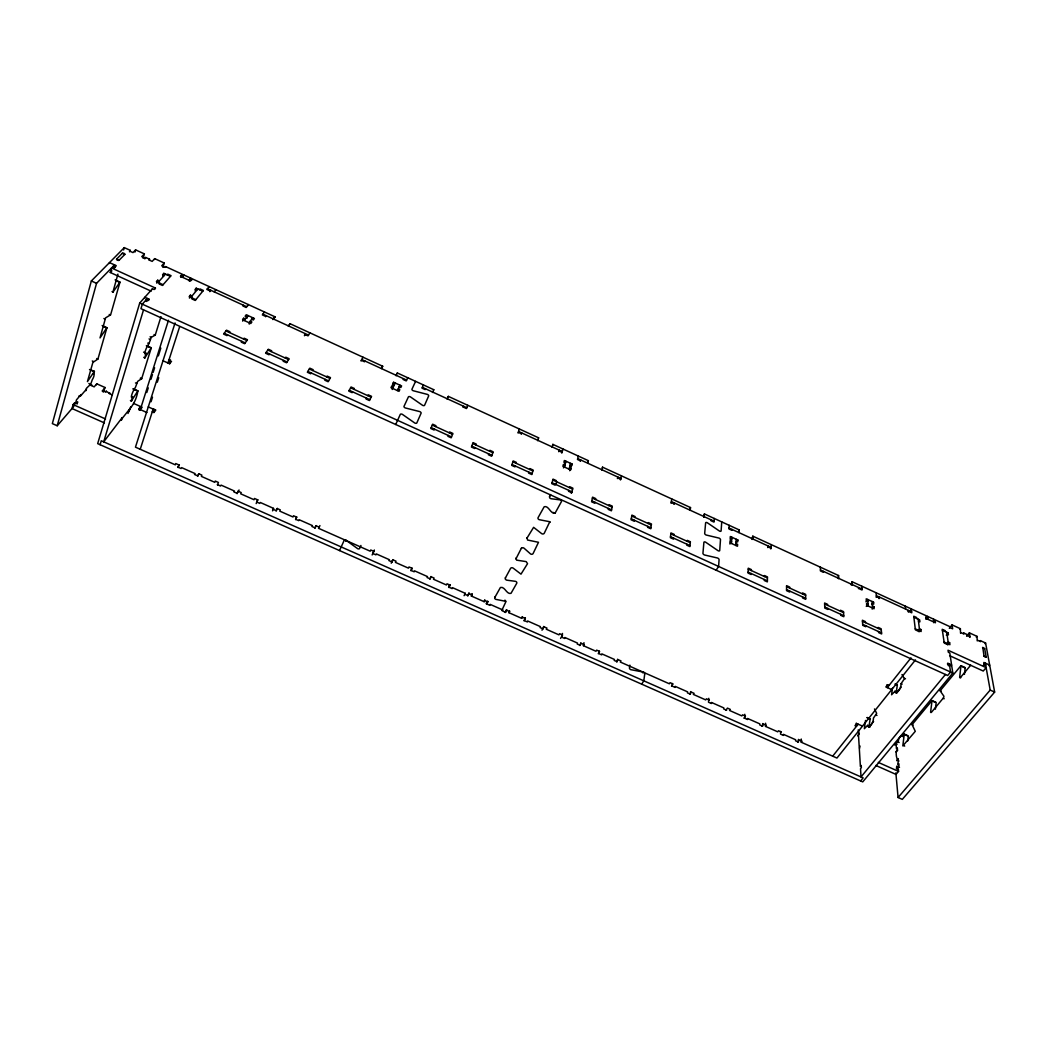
<?xml version="1.0" encoding="UTF-8"?>
<svg xmlns="http://www.w3.org/2000/svg" width="1047" height="1047" viewBox="0 0 1047 1047"><rect width="100%" height="100%" fill="white"/><g stroke="black" fill="none" stroke-linecap="round" stroke-linejoin="round"><path stroke-width="1.5" d="M780.591 731.487L780.578 734.143L783.444 735.413L783.444 734.34L795.589 739.732L795.589 740.805L798.455 742.061L798.429 739.391M770.775 548.942L771.259 544.636M767.817 547.581L768.236 546.05M781.376 732.023L778.51 730.754L777.725 731.814L765.54 726.409L765.606 723.228M762.7 723.556L762.648 726.199L759.769 724.93L759.795 723.87L747.584 718.451L747.545 719.511L744.666 718.229L744.81 714.276M764.297 579.488L764.271 580.483L767.359 581.883L767.464 576.923L764.402 575.536L764.375 576.517M964.444 674.373L965.164 667.947A1.61 0.681 -64.6 0 0 965.164 667.606L960.937 665.683L940.18 690.732A1.597 0.654 -65.2 0 0 940.258 690.981L943.884 696.19A1.61 0.667 -65.3 0 1 943.125 698.284L931.621 712.091A1.597 0.654 -65.7 0 1 930.613 712.104L932.039 700.561L936.188 702.432L935.39 709.185M751.209 573.52L751.17 574.515L748.082 573.102L748.291 568.181L751.353 569.581L751.327 570.563M752.636 537.006L752.544 539.297A1.688 1.4 2 0 1 752.714 538.917L752.819 536.169L838.568 575.536L838.712 578.389A1.701 1.361 -1.5 0 1 838.411 578.69M896.167 693.179L897.331 684.869L895.237 683.927M901.977 674.53L904.425 678.783L901.074 683.678A5.615 2.159 -65.5 0 1 898.405 691.033A5.615 2.159 -65.5 0 1 895.028 691.216L891.586 694.776L892.437 688.101M731.696 539.087L730.191 538.394L730.309 536.535L737.834 539.977L737.729 541.849L736.224 541.155M738.659 531.523L738.737 530.162A1.688 1.4 2.8 0 0 739.025 529.834L704.422 513.946A1.688 1.413 4.5 0 0 704.265 514.326L703.754 517.297M738.881 532.583L739.025 529.834M735.989 545.539L736.329 539.297M732.023 529.429L731.958 530.345L728.974 528.971L729.196 525.319M731.447 543.458L731.814 537.229L730.217 539.676M708.793 698.31L708.518 702.223L711.423 703.505L711.489 702.458L723.791 707.903L723.726 708.95L726.618 710.232M721.749 521.903L721.108 530.881A1.701 0.851 32.1 0 1 719.538 531.104L707.196 522.675A1.701 0.851 31.8 0 0 705.613 522.898L704.683 533.381A1.714 0.864 31.9 0 0 706.136 535.017L719.04 538.093A1.714 0.864 32.2 0 1 720.493 539.729L719.721 550.486A1.741 0.877 32.4 0 1 718.124 550.748L705.521 542.11A1.728 0.877 32.1 0 0 703.898 542.359L702.943 553.274A1.754 0.903 32.2 0 0 704.422 554.962L717.601 558.025A1.754 0.89 32.5 0 1 719.08 559.7L718.595 566.453L716.135 570.209M932.039 700.888L935.154 702.301M714.29 518.474L714.002 522.1L711.005 520.725L711.07 519.822M690.601 691.583L690.366 694.174L687.46 692.892L687.552 691.845L675.184 686.361L675.079 687.395L672.161 686.099L672.423 683.534M704.016 517.035L704.422 513.946M932.039 700.561L912.094 724.629L915.287 731.329L902.815 745.896L904.268 734.078L908.351 735.897L907.684 741.027M897.318 685.209L895.237 684.267M686.871 544.204L686.78 545.16L689.894 546.586L690.379 541.77L687.277 540.357L687.185 541.312M689.999 510.138L690.235 507.887A1.688 1.413 5.5 0 0 690.51 507.559L602.535 467.171A1.688 1.453 11.2 0 0 602.391 467.564M690.235 510.255L690.51 507.559M868.905 727.076L870.162 718.87L867.191 717.47M986.235 657.228L984.062 656.233L982.753 647.373L984.69 648.747L986.235 657.228L984.062 656.233M960.714 677.749L959.654 677.265L960.937 666.023A1.61 0.667 -64.6 0 0 960.937 665.683M673.614 538.158L673.496 539.113L670.368 537.687L670.957 532.91L674.072 534.323L673.954 535.279M670.983 503.175L671.821 498.987M644.756 673.758L643.826 680.838L641.667 684.149M629.875 665.12L629.456 667.986A1.649 0.968 33.1 0 0 630.778 669.661L643.434 672.095A1.649 0.968 33.4 0 1 644.756 673.771M647.779 526.379L647.635 527.335L650.776 528.761L651.456 524.01L648.342 522.584L648.198 523.539M617.586 659.217L617.18 661.743L614.236 660.448L614.406 659.427L601.868 653.878L601.698 654.885L598.74 653.577L599.185 651.064M865.529 720.467L864.351 728.712L867.636 725.335A5.51 2.068 -66.3 0 0 870.803 725.335A5.51 2.068 -66.3 0 0 873.447 718.098L876.679 713.36L874.481 708.95M634.417 520.294L634.273 521.236L631.119 519.796L631.904 515.098L635.032 516.524L634.888 517.467M620.439 479.984L621.46 475.862M617.39 478.584L617.926 477.079M598.23 653.681L599.617 651.443L596.659 650.135L595.965 651.26L583.401 645.685L583.977 642.688M608.412 508.436L608.228 509.379L611.396 510.818L612.273 506.146L609.132 504.706L608.948 505.636M580.732 642.884L580.247 645.384L577.277 644.062L577.473 643.067L564.87 637.479L564.66 638.474L561.689 637.165L562.488 633.435M752.073 539.467L752.649 536.548A1.688 1.387 1.9 0 1 752.819 536.169M494.956 596.96L494.694 598.046A1.662 1.322 15.9 0 0 496.147 599.434L506.041 601.384L501.762 610.545M594.971 502.311L594.775 503.241L591.607 501.801L592.589 497.155L595.743 498.594L595.547 499.524M602.535 467.171L601.986 469.763A1.701 1.453 11.2 0 0 601.855 470.155M494.825 597.444L500.427 587.472C504.876 586.163 506.552 594.683 510.988 593.374L516.708 583.336A1.675 1.348 15.2 0 0 515.386 581.321L506.63 580.143L505.387 579.357L505.426 577.643M505.295 578.127L510.57 568.403A1.688 1.361 15.5 0 1 513.161 568.128L521 574.149L527.531 563.666L526.196 561.611L516.616 560.145L516.132 557.907M515.87 559.006L521.511 547.974M527.06 537.739L527.544 540.016L538.498 542.294L533.08 553.575A1.701 1.387 14.7 0 1 530.449 553.863L524.01 548.157A1.701 1.387 15.3 0 0 521.38 548.445M549.649 496.069L549.596 497.862L550.892 498.699L560.04 499.89A1.754 1.466 13.8 0 1 561.558 501.395L555.172 513.004C550.5 514.483 548.877 505.243 544.204 506.722L538.106 517.598A1.728 1.44 14.8 0 0 539.467 519.731L549.793 521.733L544.244 533.263A1.728 1.427 14.4 0 1 541.574 533.564L533.604 527.335L526.929 538.21M587.825 462.303L588.113 461.02A1.688 1.453 12.5 0 0 588.388 460.68L552.868 444.373A1.701 1.466 15.1 0 0 552.737 444.779M587.799 463.258L588.388 460.68M89.505 369.512L94.387 371.345L93.916 374.813A3.311 0.694 -65.4 0 1 93.72 376.711A3.311 0.694 -65.4 0 1 92.267 379.773L90.683 384.262L86.639 388.071L85.906 390.675M543.655 626.446L543.079 628.907L540.095 627.585L540.331 626.603L527.636 620.976L527.4 621.957L524.403 620.635L525.018 618.188M578.297 456.047L577.486 459.476L580.548 460.876L580.758 460.026L580.221 460.994M568.783 490.376L568.56 491.292L571.741 492.744L572.827 488.151L569.66 486.698L569.45 487.614M569.555 467.42L571.112 468.127L570.68 469.894L562.893 466.321L563.338 464.567L564.896 465.287L563.482 467.878M565.472 462.957L563.927 462.237L564.359 460.51L572.107 464.043L571.675 465.797L570.131 465.09M569.123 469.174L570.563 463.337M851.237 584.946L851.944 582.119A1.688 1.348 -2.1 0 1 852.127 581.752L949.629 626.525L949.786 627.506L952.652 628.828L952.037 624.889L960.374 628.71L960.557 633.226M553.078 512.349L553.667 513.174M564.451 467.041L565.917 461.217L563.81 465.104M523.997 620.792L525.424 618.005M555.25 484.198L555.015 485.114L551.821 483.662L553.012 479.107L556.179 480.56L555.957 481.463M509.326 611.226L508.934 612.691L521.655 618.332L521.916 617.35M556.009 484.552L556.716 481.816M521.655 618.332L522.44 616.683M561.768 453.076L562.998 449.019L562.475 449.988M558.692 451.663L559.268 450.158M508.934 612.691L509.706 611.042M505.295 612.508L506.709 609.707M552.868 444.373L552.188 446.912A1.701 1.466 15.1 0 0 552.057 447.318M130.129 251.136L130.338 250.39L124.292 247.629L91.351 280.962L52.35 423.603L57.219 425.763L72.924 407.505M506.329 609.904L505.675 612.338L502.665 611.003L502.94 610.035L490.166 604.368L489.891 605.349L486.881 604.014L487.588 601.593M57.219 425.763L96.546 283.331L114.555 264.904L113.717 267.901M504.942 600.127L505.518 600.886M109.254 263.491L109.503 262.601L116.243 265.676L114.647 267.849M77.098 404.024L77.714 401.839L76.339 403.422L74.756 402.715L73.146 404.587L72.034 408.539L104.373 422.896M151.161 291.158L110.275 272.495L111.545 267.993L155.427 288.043L155.205 288.789M73.643 406.668L74.756 402.715M112.958 267.077L113.168 266.331L114.856 267.103M75.397 403.749L76.51 399.81L81.051 394.549M123.625 249.984L124.292 247.629M115.118 279.902L119.986 282.127L110.602 314.859L105.59 317.843L100.028 337.919L106.912 327.685L102.148 325.525M117.918 274.105L112.893 292.205L119.986 282.127M94.387 371.345L87.424 381.618L92.882 362.432L97.921 359.056L106.912 327.685M129.462 251.817L130.338 250.39M91.534 385.375L88.877 383.451M96.494 384.786L96.769 383.817L105.027 387.508L103.247 392.141M134.958 252.078L135.6 249.88L144.368 253.898L143.073 258.295M447.305 398.789A1.728 1.479 23.7 0 0 447.187 399.208L448.312 396.368L538.603 437.829L537.87 440.342A1.701 1.466 16.5 0 1 537.621 440.695M528.892 472.184L528.617 473.1L531.824 474.553L533.119 470.038L529.926 468.585L529.664 469.475M102.266 391.212L105.027 387.508M486.541 604.198L487.928 601.384M144.852 258.871L145.716 257.457L149.525 259.198L149.302 259.931M105.996 391.827L106.192 391.185L109.582 393.436M145.494 258.19L145.716 257.457M472.092 593.623L471.346 596.031L484.159 601.698L484.591 600.245M484.159 601.698L484.918 600.049M155.427 288.043L154.131 289.509L152.443 288.75L139.735 302.989L97.672 443.64L862.741 781.887L952.809 673.051L949.799 652.962L948.333 652.281L948.019 650.213L986.13 667.633L983.251 671.035L949.603 655.671M154.446 259.525L154.707 258.648L164.248 263.033L162.913 267.404M100.093 444.713L101.271 440.774L863.147 777.882L860.621 780.944M144.591 298.055L144.813 297.296L149.08 299.246L148.844 299.992M145.808 300.725L146.03 299.979L147.745 300.764L149.08 299.246M143.531 309.847L103.692 441.847L122.224 417.609L121.426 420.2M146.462 301.457L147.365 298.474L142.313 304.167L140.965 308.669L947.679 675.498L950.558 672.03L949.367 664.007M152.221 289.482L152.443 288.75M156.788 283.174L157.691 280.23L159.353 280.989M165.426 267.338L165.648 266.605L275.073 316.848A1.78 1.492 35.8 0 1 274.864 317.215L273.712 318.877M162.952 276.277L163.842 273.346L170.439 276.369M515.255 465.98L514.98 466.883L511.774 465.418L513.161 460.929L516.354 462.394L516.092 463.284M146.567 345.602L151.305 347.748L141.672 378.7L137.681 381.344L135.416 387.403A5.863 1.06 -65.5 0 0 131.791 394.745A5.863 1.06 -65.5 0 0 132.576 396.604L131.255 401.21L137.903 390.832L133.257 388.751M160.989 316.639L155.244 335.092L151.292 337.343L148.962 343.612A5.981 1.099 -65.8 0 0 145.284 351.072A5.981 1.099 -65.8 0 0 145.991 353.219L144.735 358.074L151.305 347.748M127.996 413.447L130.836 406.72L130.43 408.016C134.762 402.886 136.974 396.708 137.903 390.832M129.017 411.366L129.815 408.801L121.19 419.703M471.346 596.031L472.118 594.382M468.781 593.256L468.022 595.651L464.999 594.316L465.313 593.348L452.461 587.655L452.147 588.623L449.111 587.275L449.922 584.893M467.721 595.861L469.095 593.034M139.12 410.11L139.997 407.335L141.541 408.029L142.143 407.244L133.545 403.409M180.895 277.363L181.668 274.942L183.29 275.688L183.068 276.408M140.089 410.332L168.475 320.264M146.789 392.52L148.255 387.874M150.99 379.236L152.456 374.564M153.137 372.418L154.603 367.772M158.359 355.901L160.806 348.114M183.67 275.714L183.906 274.981L182.086 277.089M518.029 433.013L519.417 429.021M175.058 322.934L135.456 447.161L175.32 464.829L175.765 463.546L178.932 464.96L178.055 467.512M189.337 281.224L190.096 278.816L191.732 279.562L191.496 280.282M151.043 401.747L152.482 397.232M157.286 382.22L158.725 377.718M189.926 280.517L190.698 278.109L188.905 280.216M140.233 449.281L153.15 409.102M179.639 326.743L167.978 363.008L170.491 359.815M189.455 298.107L190.384 295.189L192.046 295.948M153.909 412.518L155.794 410.044L154.171 409.325L152.286 411.798L153.909 412.518L154.786 409.822L148.281 406.917M162.992 360.757L169.64 363.754L170.543 360.927L168.881 360.168M195.279 291.079L196.208 288.187L202.778 291.184M208.863 287.441L209.151 286.577L206.835 289.43L210.094 290.935L210.669 290.215L210.316 291.302M209.858 291.655L210.094 290.935M488.713 453.875L488.412 454.764L491.645 456.243L493.137 451.794L489.931 450.328L489.63 451.218M242.668 321.115L243.676 318.236L245.325 318.995M247.943 305.632L248.322 304.559L246.163 307.478L242.917 305.986L243.454 305.253M246.87 318.353L247.877 315.5L244.226 320.5M249.225 324.112L250.246 321.246L251.882 321.992L250.796 323.51L242.577 319.741L243.676 318.236M197.804 476.267L198.708 473.715L201.862 475.116L201.404 476.398L214.805 482.327L215.263 481.057L218.417 482.458L217.488 484.983M430.998 576.491L430.147 578.873L427.097 577.525L427.451 576.57L414.52 570.837L414.167 571.793L411.118 570.445L412.008 568.076M265.729 316.718L266.108 315.657L265.598 316.39L262.352 314.911L264.446 311.967M474.998 447.619L474.684 448.509L471.438 447.043L473.048 442.632L476.267 444.098L475.953 444.975M237.106 493.687L238.062 491.161L241.203 492.561L240.718 493.818L254.028 499.72L254.513 498.464L257.641 499.851L256.175 503.594M304.546 335.079L305.292 333.627L304.481 335.734M467.734 405.294L466.465 408.539L463.337 407.113L463.664 406.288L463.18 407.296M448.273 435.447L447.933 436.324L451.178 437.803L452.893 433.432L449.66 431.966L449.307 432.83M272.547 510.857L273.542 508.371L260.284 502.481L259.774 503.385L256.646 501.997L257.915 499.772M391.251 563.221L392.193 560.878M392.965 559.635L392.023 561.977L388.961 560.616L389.34 559.687L376.331 553.915L375.938 554.858L372.863 553.497L374.342 550.002M276.159 510.988L277.167 508.502L280.282 509.889L279.771 511.132L293.003 516.982L293.513 515.752L296.615 517.126L295.594 519.6M361.019 360.993L362.995 357.197M434.466 429.152L434.099 430.016L430.841 428.537L432.66 424.205L435.905 425.684L435.539 426.548M314.964 528.185L316.011 525.725L319.113 527.099L318.589 528.329L370.193 551.193L370.756 549.989L373.818 551.35L372.143 554.962M392.429 385.008L393.62 382.273L401.59 385.924L400.818 387.534L399.221 386.801M392.18 389.51L393.384 386.775L391.774 386.029L390.989 387.652L398.999 391.329L399.784 389.693L398.187 388.961M396.185 375.336A1.741 1.492 27.6 0 0 396.08 375.755L397.337 372.968L433.785 389.706L432.738 392.102A1.728 1.479 25.1 0 1 432.503 392.468M398.789 387.927L399.993 385.191L397.402 390.596M360.94 545.461L359.631 548.445A1.688 1.021 23.9 0 1 357.681 548.693L346.06 540.304A1.688 1.021 23.5 0 0 344.097 540.54L339.529 550.578M395.687 424.506L400.281 414.416A1.793 0.942 24.4 0 1 402.31 414.311L414.821 423.04A1.793 0.942 24.8 0 0 416.837 422.909L421.09 413.212A1.78 0.929 24.8 0 0 419.847 411.628L405.254 407.937A1.78 0.929 24.5 0 1 404.011 406.354L408.382 396.931A1.767 0.903 24.5 0 1 410.359 396.839L422.608 405.359A1.754 0.903 24.9 0 0 424.585 405.254L428.655 395.949A1.741 0.89 24.9 0 0 427.438 394.418L413.172 390.727A1.741 0.89 24.6 0 1 411.955 389.196L415.594 381.357M345.654 541.22L346.06 540.304M425.514 388.79L425.147 389.589L422.006 388.149L423.433 384.956M407.728 377.745L406.223 380.912L403.069 379.459L403.448 378.661M391.827 562.239L392.965 559.844L396.028 561.192L395.452 562.396L408.422 568.141L409.011 566.951L412.06 568.299L410.895 570.68M392.586 388.398L395.216 383.006M393.62 382.273L392.834 383.883L394.431 384.615M318.589 528.329L319.937 525.594M316.168 525.594L315.029 527.871L311.927 526.497L312.386 525.581L299.206 519.744L298.735 520.647L295.634 519.273L296.811 517.009M429.898 579.096L431.076 576.727L434.112 578.075L433.523 579.266L446.415 584.972L447.017 583.794L450.04 585.142L448.836 587.498M521.223 433.916L521.72 432.935L521.458 433.772L518.37 432.346M382.692 366.241L381.488 368.583L382.456 366.607A1.741 1.479 29 0 0 382.692 366.241L289.993 323.693L288.501 325.918M366.555 398.2L366.123 399.038L369.421 400.543L371.554 396.342L368.282 394.837L367.85 395.674M448.587 586.974L449.791 584.619M464.083 595.691L465.313 593.348M352.564 391.814L352.106 392.651L348.808 391.146L351.059 386.984L354.344 388.476L353.899 389.314M364.906 360.979L364.487 361.765L361.307 360.299M486.135 603.609L487.392 601.292M549.518 496.527L550.604 494.537M570.694 466.635L572.107 464.043M569.699 470.718L571.112 468.127M277.39 508.41L276.172 510.648L273.045 509.261L273.542 508.371M571.243 493.137L571.963 491.828L552.057 482.746M325.277 379.38L324.806 380.205L328.117 381.723L330.472 377.601L327.174 376.095L326.703 376.907M541.993 630.202L543.969 626.773L546.953 628.095L546.285 629.234L558.928 634.848L559.595 633.71L562.579 635.032L560.564 638.421M311.181 372.954L310.684 373.779L307.36 372.261L309.833 368.178L313.145 369.683L312.647 370.507M239.043 490.009L237.054 493.32L233.913 491.92L234.449 491.043L221.1 485.114L220.551 486.004L217.396 484.604M579.763 645.502L581.124 643.251L584.082 644.559L583.401 645.685M673.928 503.973L674.49 503.031L674.386 503.934L671.363 502.547M616.644 661.848L618.044 659.623L620.989 660.919L620.282 662.031L669.347 683.783L670.08 682.683L672.999 683.979L671.533 686.165M309.925 332.841L308.027 335.851L304.808 334.386M283.711 360.443L283.2 361.254L286.538 362.772L289.116 358.728L285.792 357.21L285.268 358.022M642.884 672.92L643.434 672.095M729.955 544.047L731.552 541.574L730.047 540.88L729.929 542.765L737.507 546.233L737.598 544.348L736.093 543.655M736.224 542.438L737.834 539.977M199.1 473.702L197.674 475.875L194.52 474.474L195.095 473.597L181.655 467.643L181.066 468.506L177.898 467.106L179.377 464.947M269.524 353.965L268.987 354.776L265.637 353.245L268.32 349.24L271.657 350.771L271.121 351.57M288.409 326.35L289.535 324.675M689.711 694.213L691.203 692.054L694.109 693.336L693.363 694.423L705.691 699.893L706.45 698.807L709.356 700.09M275.073 316.848L273.542 319.06A1.793 1.492 35.7 0 1 273.319 319.427M725.911 710.259L727.443 708.112L730.335 709.395L729.563 710.468L741.826 715.899L742.598 714.826L745.477 716.109L743.933 718.242M241.87 341.361L241.294 342.16L244.658 343.691L247.458 339.725L244.121 338.207L243.558 338.992M249.147 322.751L252.772 317.738M227.565 334.844L226.99 335.629L223.613 334.098L226.532 330.185L229.882 331.716L229.306 332.488M858.383 588.584L859.024 587.707L859.103 588.663L862.021 590.011L861.746 586.176M761.889 726.199L763.459 724.079L766.325 725.349L765.54 726.409M865.934 601.816L867.688 599.473L868.185 606.03M866.275 606.409L868.042 604.054L866.563 603.386L866.707 605.362L874.101 608.739L873.944 606.763L872.465 606.082M876.182 597.287L876.287 592.851M871.798 604.512L873.564 602.169L866.209 598.805L866.366 600.756L867.832 601.436M879.087 598.622L879.441 597.078M872.164 609.105L873.944 606.763M797.644 742.035L799.241 739.941L802.094 741.211L801.295 742.258L836.946 758.054L915.458 659.924M908.05 611.369L908.731 610.506L908.39 612.063M910.733 609.603L911.27 608.909L911.741 612.822L908.835 611.487M139.997 407.335L138.78 408.906L146.92 412.544M169.64 363.754L171.512 361.359M925.849 617.298L927.734 617.39L926.111 619.261M925.81 618.698L927.603 616.408L927.995 619.353M919.057 631.825L920.876 629.509L919.41 628.841M933.283 620.714L935.18 620.806L935.455 622.769L926.556 618.685L926.294 616.722M933.662 622.703L935.18 620.806M832.692 756.17L858.16 724.197M910.995 657.882L887.306 687.617L887.058 684.79M214.203 291.838L215.931 289.692M857.676 735.884L859.299 733.855L858.187 729.916M869.926 727.194A5.51 2.081 -66.3 0 1 869.704 726.265L873.591 721.435M897.253 692.8A5.615 2.159 -65.5 0 1 897.135 692.172L901.166 687.146M949.302 628.292L952.037 624.889M946.318 635.202L948.15 632.925L942.365 630.268M959.824 629.391L960.374 628.71M947.757 644.952L949.616 642.662L948.163 641.994M963.253 633.553L963.711 632.99L967.035 634.508L967.192 635.503L970.059 636.812L969.601 637.374M966.617 636.236L969.378 632.846L976.995 636.354L977.231 640.882M947.404 663.916L947.888 663.327L951.605 665.028L951.134 665.604M192.491 298.173L191.889 298.919L195.213 300.437L203.367 290.464L200.082 288.972L199.493 289.692M945.441 674.477L861.014 776.939L860.529 768.681L861.367 767.66L861.236 765.475L860.398 766.496L859.351 749.155L860.045 746.027M976.301 637.191L976.995 636.354M109.778 392.782L109.137 393.554L112.225 394.941M190.829 297.413L197.857 288.933M894.727 744.103L894.819 745.124M979.913 641.196L980.372 640.633L985.607 643.041L994.65 692.093L902.305 799.371L898.077 797.513L895.866 772.843M895.839 751.903L897.501 749.901L897.318 747.82L896.481 748.827L896.036 743.998L898.509 740.255A3.089 1.23 -66.4 0 1 899.7 737.324A3.089 1.23 -66.4 0 1 901.362 736.211L902.252 736.46L904.268 734.078M190.384 295.189L189.167 296.654L195.815 299.691M196.208 288.187L195.017 289.626L196.666 290.372M985.044 643.709L985.607 643.041M970.713 665.211L960.727 677.187A1.623 0.681 -64.8 0 1 959.654 677.265M106.192 391.185L105.551 391.958L102.449 390.57M896.638 760.659L898.313 758.643L897.933 764.611L898.771 763.603L898.967 765.737L896.441 768.747L896.742 766.129L899.504 767.359M983.408 665.369L985.306 663.104L990.187 690.065L898.077 797.513M983.748 665.094L983.853 662.45L989.677 665.107L989.101 665.787M897.894 769.388L896.939 768.276M898.326 768.891L898.548 771.403L896.01 774.414L875.816 765.449M191.732 279.562L190.541 280.976L180.437 276.343L181.668 274.942M96.769 383.817L94.165 386.867L91.063 385.479L91.717 384.72M159.746 283.187L159.105 283.92L162.442 285.438L171.067 275.662L167.769 274.157L167.14 274.851M158.071 282.428L165.491 274.105M157.691 280.23L156.396 281.669L163.083 284.719M163.842 273.346L162.586 274.759L164.235 275.518M165.648 266.605L165.02 267.299L161.735 265.794L164.248 263.033M154.707 258.648L152.168 261.397L148.883 259.892L149.525 259.198M272.704 319.531L274.864 317.215M144.368 253.898L141.777 256.633L145.062 258.138M135.6 249.88L132.969 252.589L129.671 251.071M110.275 272.495L111.911 270.82M119.149 260.219L124.789 254.447A1.4 0.667 18.3 0 0 124.056 253.361A1.4 0.667 18.3 0 0 122.303 253.295L116.636 259.067A1.413 0.681 18.1 0 0 117.382 260.166A1.413 0.681 18.1 0 0 119.149 260.219L116.636 259.067M554.452 513.252L555.172 513.004M898.967 761.025C896.036 760.292 895.146 749.809 897.619 750.581M73.146 404.587L105.551 418.983M878.328 762.412L898.548 771.403M468.951 593.518L471.961 594.853M484.774 600.533L487.797 601.868M506.578 610.205L509.575 611.527M522.309 617.18L525.306 618.502M867.636 725.335L869.704 726.265M862.492 726.134L856.721 723.556L855.006 725.702L856.459 726.343L856.263 723.124M898.47 742.192L899.137 742.493M903.666 745.621L904.687 746.079M130.417 400.504L131.582 401.027M896.036 743.998L897.057 744.456M96.743 358.532L97.921 359.056M140.507 378.176L141.672 378.7M912.094 724.629L913.115 725.087M140.35 378.347L141.515 378.87M92.28 360.966L93.471 361.503M135.469 382.914L136.647 383.438M875.946 714.97L876.993 715.441M90.67 370.049L94.191 371.62M133.061 389.026L136.555 390.583M867.06 717.745L870.136 719.132M904.255 734.405L907.317 735.779M92.817 373.766L93.602 374.119M902.501 736.198L903.181 736.512M143.596 352.132L145.991 353.219M891.717 689.607L885.841 686.95L887.62 684.712L889.099 685.366M895.028 691.216L897.135 692.172M143.74 357.354L144.931 357.891M154.053 334.556L155.244 335.092M940.18 690.732L941.227 691.203M109.228 314.466L110.419 315.016M150.087 336.807L151.292 337.343M904.438 678.338L905.498 678.809M103.902 318.51L105.106 319.06M149.04 338.927L150.245 339.477M943.125 698.284L944.185 698.768M147.758 343.076L148.962 343.612M901.074 683.678L902.134 684.162M103.13 326.337L106.715 327.947M146.371 345.876L149.93 347.473M91.351 280.962L96.546 283.331M139.735 302.989L952.809 673.051M990.187 690.065L994.65 692.093M112.029 291.563L113.259 292.113M984.232 664.518L985.685 665.185M116.125 280.714L118.56 281.826M961.997 666.494L965.164 667.947M225.943 330.957L246.909 340.524M267.783 350.038L288.592 359.54M309.336 368.989L330.001 378.425M350.601 387.809L371.135 397.179M432.293 425.069L452.553 434.309M472.734 443.509L492.836 452.684M512.886 461.819L532.858 470.928M552.777 480.01L572.617 489.067M592.393 498.084L612.102 507.075M631.747 516.027L651.326 524.966M670.839 533.865L690.287 542.726M748.252 569.162L767.438 577.918M786.572 586.634L805.627 595.337M824.63 604.001L843.581 612.639M862.453 621.251L881.273 629.836M224.202 333.312L245.22 342.893M266.174 352.446L287.048 361.961M307.857 371.436L328.601 380.899M349.253 390.309L369.853 399.692M431.207 427.66L451.519 436.926M471.765 446.153L491.946 455.353M512.048 464.515L532.085 473.65M591.804 500.859L611.566 509.876M631.276 518.854L650.907 527.806M670.486 536.731L689.999 545.618M748.121 572.12L767.372 580.889M786.559 589.631L805.68 598.347M824.748 607.038L843.738 615.701M862.676 624.326L881.548 632.925M949.681 666.141L948.189 665.46L947.888 663.327M961.015 632.663L963.881 633.985L963.711 632.99M977.702 640.319L980.555 641.628L980.372 640.633M207.411 288.723L246.699 306.745M262.889 314.165L308.499 335.105M361.725 359.527L406.602 380.113M422.36 387.351L466.792 407.728M518.631 431.521L562.344 451.571M577.695 458.612L620.963 478.479M671.48 501.644L714.067 521.197M729.026 528.054L771.207 547.411M820.429 570L861.956 589.042M876.535 595.743L911.623 611.841M559.046 451.008L562.121 452.422M617.756 477.956L620.806 479.343M768.223 546.979L771.194 548.34M876.614 596.698L879.532 598.046M122.303 253.295L124.789 254.447M982.531 647.753L984.69 648.747M913.861 617.193L919.672 619.863L919.92 621.839L918.468 621.172M947.012 634.26L948.451 634.927L948.15 632.925M246.778 316.992L245.142 316.246L246.241 314.754L254.408 318.484L253.322 319.989L251.686 319.243M872.256 603.452L873.722 604.132L873.564 602.169M915.261 628.841L921.138 631.537L920.876 629.509M944.08 642.033L949.93 644.703L949.616 642.662M549.793 521.733L550.015 522.401M969.378 632.846L970.059 636.812M946.71 632.257L948.464 644.036M945.258 631.59L945.114 630.595L942.221 629.273L944.237 643.054L947.155 644.389L947.012 643.368M933.597 619.157L934.016 622.114M918.219 619.196L919.659 630.857M916.766 618.528L916.649 617.547L913.743 616.212L915.379 629.849L918.324 631.197L918.193 630.189M905.249 606.148L905.59 609.066M878.263 628.462L878.184 627.428L881.181 628.802L881.639 633.972L878.616 632.597L878.525 631.55M872.086 601.488L872.622 608.058M865.476 622.625L865.398 621.604L862.388 620.23L862.741 625.36L865.777 626.734L865.699 625.7M852.127 581.752L852.31 584.619A1.701 1.361 -2 0 0 852.114 584.985L851.983 582.839M858.422 733.842L859.286 748.095M840.545 611.265L840.505 610.244L843.529 611.618L843.79 616.722L840.754 615.335L840.702 614.314M838.372 577.983L838.267 575.85A1.688 1.361 -1.5 0 0 838.568 575.536M827.667 605.388L827.627 604.381L824.604 602.993L824.774 608.058L827.824 609.446L827.784 608.425M823.374 571.348L823.413 572.29L820.468 570.942L820.351 567.173M802.591 593.95L802.578 592.942L805.614 594.33L805.706 599.368L802.643 597.968L802.63 596.96M801.256 739.038L801.295 742.258M789.621 588.034L789.621 587.04L786.572 585.639L786.559 590.639L789.621 592.039L789.621 591.032M289.901 324.125A1.78 1.492 34.8 0 1 289.993 323.693M538.603 437.829A1.701 1.466 16.5 0 1 538.341 438.17M448.195 396.787A1.714 1.479 23.7 0 1 448.312 396.368M433.785 389.706A1.728 1.479 25.1 0 1 433.55 390.06M397.232 373.386A1.741 1.479 27.7 0 1 397.337 372.968M86.286 388.817A1.309 0.72 16.2 0 1 86.273 389.379L80.671 395.858A1.322 0.733 16 0 1 78.983 395.923"/></g></svg>
